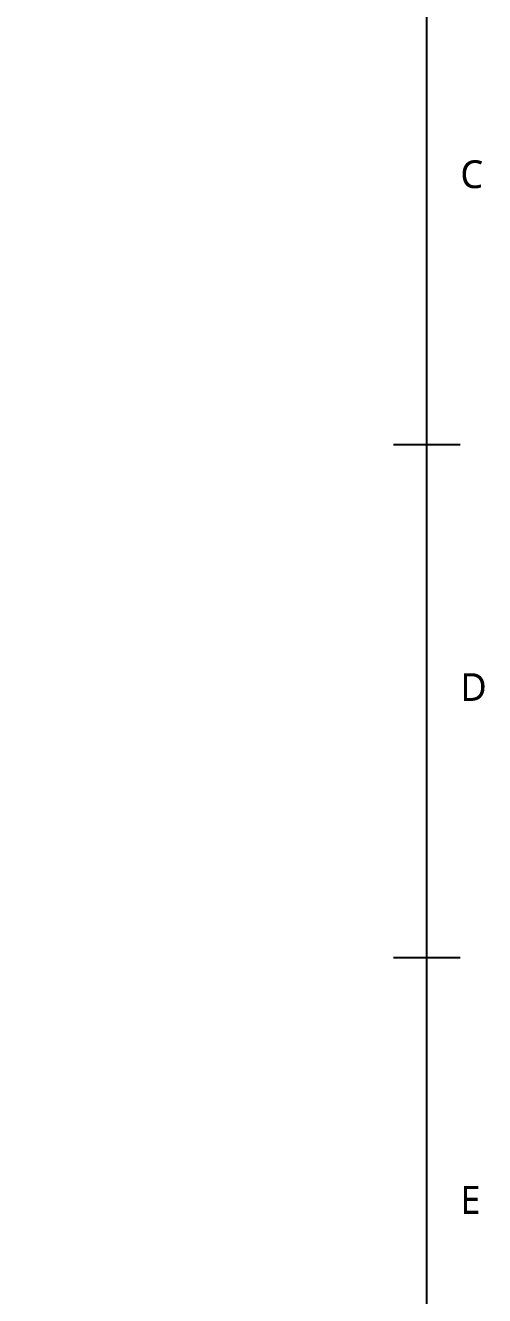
# Model space of a CAD drawing. Header units: millimetres. Extents: x 9 to 415, y 5 to 293.
# Drawn here: x 373.9 to 415.2, y 71.9 to 186.2 of the extents above; entities that cross this region are included whole.
import ezdxf

# ---------------------------------------------------------------- set-up
doc = ezdxf.new("R2010")
doc.units = ezdxf.units.MM
doc.layers.add('NOTES', color=7, linetype='Continuous')
doc.layers.add('VISIBLE', color=7, linetype='Continuous')
doc.styles.add('OpenSans', font='OpenSans-Regular.ttf')

msp = doc.modelspace()

# ---------------------------------------------------------------- linework, layer by layer
at = {"layer": 'VISIBLE'}
for points in [[(15, 10), (410, 10), (410, 287), (15, 287), (15, 10)], [(407, 148.5), (413, 148.5)], [(407, 102.33333), (413, 102.33333)]]:
    msp.add_lwpolyline(points, dxfattribs=at)

# ---------------------------------------------------------------- texts
at = {"layer": 'NOTES', "style": 'OpenSans'}
for s, p in [('C', (413, 171.58333)), ('D', (413, 125.41667)), ('E', (413, 79.25))]:
    msp.add_text(s, height=2.5, dxfattribs=at).set_placement(p)

doc.saveas('drawing.dxf')
